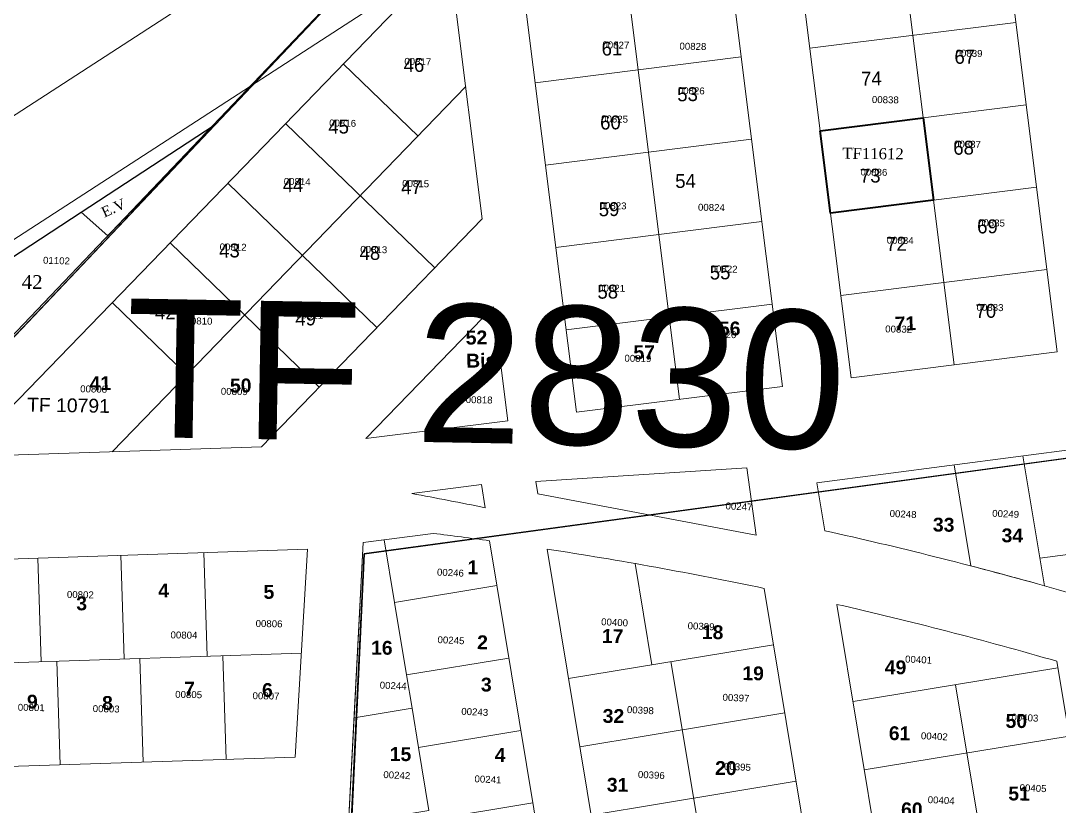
# Model space of a CAD drawing. Header units: metres. Extents: x 251686 to 255059, y 1627526 to 1631912.
# Drawn here: x 253748.6 to 253898.6, y 1631268 to 1631381.5 of the extents above; entities that cross this region are included whole.
import ezdxf
from ezdxf.enums import TextEntityAlignment as Align

# ---------------------------------------------------------------- set-up
doc = ezdxf.new("R2010")
doc.units = ezdxf.units.M
doc.header["$MEASUREMENT"] = 0
for name, color, linetype in [('A_revoir_niveau_0', 7, 'Continuous'), ('limites_parcelles', 7, 'Continuous'), ('limites_tf', 7, 'Continuous'), ('numero_lot', 7, 'Continuous'), ('numero_parcelle', 7, 'Continuous')]:
    doc.layers.add(name, color=color, linetype=linetype)
for name, color, linetype, lineweight in [('Div_Cont', 7, 'Continuous', 0), ('Numero Titre Foncier', 4, 'Continuous', 0), ('Régularisation', 1, 'Continuous', 40), ('TITRE FONCIER', 7, 'Continuous', 0), ('Voirie', 252, 'Continuous', 0), ('檩条', 4, 'Continuous', 0)]:
    doc.layers.add(name, color=color, linetype=linetype, lineweight=lineweight)
doc.layers.add('Lignes HT Vectorisées', color=6, linetype='Continuous', lineweight=0, true_color=0xff00ff)
doc.styles.get("Standard").update_dxf_attribs({"font": 'txt.shx'})
doc.styles.add('Style-Arial', font='arial.ttf')
doc.styles.add('Style-Times New Roman', font='times.ttf')
doc.styles.add('style1', font='')
doc.styles.get('style1').set_extended_font_data('Times New Roman', bold=True)

# ---------------------------------------------------------------- blocks, each defined once
blk = doc.blocks.new('*U138')
at = {"layer": '檩条', "color": 7, "linetype": 'Continuous', "lineweight": 0}
for p, q in [((-16.497313, 18.262173, 0.00005), (-18.361767, 33.145849, 0.00005)), ((-6.078739, 19.567291, 0.00005), (-7.943194, 34.450967, 0.00005)), ((5.828201, 21.058855, 0.00005), (4.510017, 31.581733, 0.00005)), ((-27.412008, 16.894906, 0.00005), (22.200146, 23.109743, 0.00005)), ((12.277794, 21.866786, 0.00005), (14.142249, 6.98311, 0.00005)), ((2.355344, 20.623816, 0.00005), (4.219798, 5.74014, 0.00005)), ((-17.489558, 18.137876, 0.00005), (-15.625103, 3.2542, 0.00005)), ((-7.567107, 19.380846, 0.00005), (-5.702652, 4.49717, 0.00005))]:
    blk.add_line(p, q, dxfattribs=at)
at = {"layer": '檩条', "color": 7, "lineweight": 0, "ltscale": 39.37}
for p, q in [((18.865445, -30.722137, 0.00005), (15.136543, -0.954845, 0.00005)), ((8.943015, -31.965105, 0.00005), (5.214113, -2.197812, 0.00005)), ((-0.979416, -33.208072, 0.00005), (-4.708318, -3.44078, 0.00005)), ((-10.901847, -34.451039, 0.00005), (-14.630749, -4.683747, 0.00005)), ((-22.688729, -20.81036, 0.00005), (26.923425, -14.595524, 0.00005))]:
    blk.add_line(p, q, dxfattribs=at)
at = {"layer": '檩条', "color": 5, "lineweight": 0, "style": 'Style-Arial'}
for s, rotation, p in [('00851', 358.3981, (-1.809044, 29.325848, -0.000071)), ('00849', 358.3981, (-12.373838, 23.982426, -0.000071)), ('00847', 358.3981, (-22.301645, 21.718665, -0.000071)), ('00853', 358.3981, (7.735043, 16.495885, -0.000071)), ('00852', 358.3981, (-2.449239, 15.713674, -0.000071)), ('00848', 358.3981, (-22.508094, 14.17408, -0.000071)), ('00850', 358.3981, (-11.279636, 14.034851, -0.000071)), ('01239', 358.26587, (14.998722, 13.17904, 0.00005)), ('00873', 359, (11.823863, -11.769329, 0.00005)), ('00877', 359, (-9.327791, -13.2796, 0.00005)), ('00875', 359, (-0.042561, -12.501937, 0.00005)), ('00871', 359, (20.84698, -12.56067, 0.00005)), ('00879', 359, (-18.147813, -14.300318, 0.00005)), ('00874', 359, (13.269662, -23.071414, 0.00005)), ('00872', 359, (23.594437, -23.251633, 0.00005)), ('00878', 359, (-6.821451, -24.433446, 0.00005)), ('00876', 359, (3.566622, -24.61477, 0.00005)), ('00880', 359, (-18.35074, -25.926026, 0.00005))]:
    blk.add_text(s, height=1, rotation=rotation, dxfattribs=at).set_placement(p, align=Align.TOP_LEFT)
at = {"layer": '檩条', "color": 7, "linetype": 'Continuous', "lineweight": 0, "style": 'Style-Arial'}
blk.add_text('00881', height=1, rotation=359, dxfattribs=at).set_placement((2.566495, -10.802248, 0.00005), align=Align.TOP_LEFT)
at = {"layer": '檩条', "color": 7, "lineweight": 13, "char_height": 1.999996, "attachment_point": 5, "rotation": 0.99997641, "line_spacing_factor": 0.6}
for s, insert in [('\\fComic Sans MS|b0|i0|c00|p71;215', (-13.182308, 26.103706, 0.00005)), ('\\fComic Sans MS|b0|i0|c00|p71;216', (0.102997, 25.381336, 0.00005)), ('\\fComic Sans MS|b0|i0|c00|p71;217', (12.259862, 25.511433, 0.00005)), ('\\fComic Sans MS|b0|i0|c00|p71;214', (-23.901578, 24.40843, 0.00005)), ('\\fComic Sans MS|b0|i0|c00|p71;212', (17.559702, 14.421884, 0.00005)), ('\\fComic Sans MS|b0|i0|c00|p71;218', (-1.134558, 10.948895, 0.00005)), ('\\fComic Sans MS|b0|i0|c00|p71;220', (-21.504031, 10.012674, 0.00005)), ('\\fComic Sans MS|b0|i0|c00|p71;221', (-11.713668, 9.799294, 0.00005)), ('\\fComic Sans MS|b0|i0|c00|p71;219', (8.697512, 10.737375, 0.00005)), ('\\fComic Sans MS|b0|i0|c00|p71;211', (19.569332, -10.026852, 0.00005)), ('\\fComic Sans MS|b0|i0|c00|p71;209', (-0.360548, -12.736988, 0.00005)), ('\\fComic Sans MS|b0|i0|c00|p71;210', (10.011489, -12.918592, 0.00005)), ('\\fComic Sans MS|b0|i0|c00|p71;207', (-18.560216, -15.659528, 0.00005)), ('\\fComic Sans MS|b0|i0|c00|p71;208', (-9.868734, -15.809164, 0.00005)), ('\\fComic Sans MS|b0|i0|c00|p71;205', (-5.471241, -25.488881, 0.00005)), ('\\fComic Sans MS|b0|i0|c00|p71;204', (4.892307, -25.670633, 0.00005)), ('\\fComic Sans MS|b0|i0|c00|p71;203', (12.602282, -25.802709, 0.00005)), ('\\fComic Sans MS|b0|i0|c00|p71;202', (22.36703, -25.973581, 0.00005)), ('\\fComic Sans MS|b0|i0|c00|p71;206', (-18.732026, -29.554236, 0.00005))]:
    blk.add_mtext(s, dxfattribs=dict(at, insert=insert))

msp = doc.modelspace()

# ---------------------------------------------------------------- linework, layer by layer
at = {"layer": 'A_revoir_niveau_0', "color": 3, "flags": 128}
msp.add_lwpolyline([(253757.382369, 1631353.83514), (253776.564542, 1631366.395438), (253761.241622, 1631350.392148), (253757.382369, 1631353.83514)], dxfattribs=at)
at = {"layer": 'A_revoir_niveau_0', "color": 7, "flags": 128}
msp.add_lwpolyline([(253675.234958, 1631299.968189), (253757.382369, 1631353.83514)], dxfattribs=at)
at = {"layer": 'Div_Cont', "color": 7, "flags": 128}
msp.add_lwpolyline([(253776.564542, 1631366.395438), (253757.382369, 1631353.83514)], dxfattribs=at)
at = {"layer": 'Lignes HT Vectorisées', "color": 5, "flags": 128}
msp.add_lwpolyline([(253756.669149, 1629670.287472), (253861.621399, 1629827.964829), (253775.882942, 1630131.985118), (253683.847384, 1630461.074745), (253586.374624, 1630811.106198), (253617.63126, 1631056.920646), (253648.501603, 1631303.479896), (253822.386232, 1631416.29853), (253967.163614, 1631512.857485)], dxfattribs=at)
at = {"layer": 'limites_parcelles', "color": 7, "lineweight": 0, "ltscale": 39.37}
for p, q in [((253898.355268, 1631333.626639), (253886.337746, 1631429.560794)), ((253857.525351, 1631418.211935), (253868.585678, 1631329.89563)), ((253847.921025, 1631414.428905), (253858.663207, 1631328.652986)), ((253819.10805, 1631403.079818), (253828.895793, 1631324.925052)), ((253883.471621, 1631331.762188), (253874.522369, 1631403.202794)), ((253740.298967, 1631318.491394), (253810.52491, 1631391.08813)), ((253810.52491, 1631391.08813), (253815.308959, 1631352.888895)), ((253836.323632, 1631386.323846), (253843.7795, 1631326.789019)), ((253862.616569, 1631377.522939), (253892.389024, 1631381.254307)), ((253852.698513, 1631376.280848), (253822.931099, 1631372.552914)), ((253806.032385, 1631364.820248), (253795.232653, 1631375.279614)), ((253812.916934, 1631371.988513), (253772.639015, 1631330.340201)), ((253864.108847, 1631365.616112), (253893.880585, 1631369.34739)), ((253808.435527, 1631345.787597), (253786.889388, 1631366.654685)), ((253854.189686, 1631364.373882), (253824.422273, 1631360.645948)), ((253800.089728, 1631337.165122), (253778.546123, 1631358.029756)), ((253865.601124, 1631353.709285), (253895.372146, 1631357.440473)), ((253815.308959, 1631352.888895), (253783.39879, 1631319.92085)), ((253855.68086, 1631352.466917), (253825.913446, 1631348.738983)), ((253791.74393, 1631328.542646), (253770.202858, 1631349.404826)), ((253867.093401, 1631341.802458), (253896.863707, 1631345.533556)), ((253772.639015, 1631330.340201), (253761.859593, 1631340.779897)), ((253857.172033, 1631340.559951), (253827.40462, 1631336.832017)), ((253816.909266, 1631340.16382), (253798.471547, 1631321.11486)), ((253816.909266, 1631340.16382), (253818.973322, 1631323.682407)), ((253868.585678, 1631329.89563), (253898.355268, 1631333.626639)), ((253761.863087, 1631319.206594), (253772.639015, 1631330.340201)), ((253858.663207, 1631328.652986), (253828.895793, 1631324.925052)), ((253818.973322, 1631323.682407), (253798.471547, 1631321.11486)), ((253783.39879, 1631319.92085), (253740.298967, 1631318.491394)), ((253790.055396, 1631305.133407), (253725.299648, 1631302.985707)), ((253763.098789, 1631304.239359), (253763.596007, 1631289.247633)), ((253775.092171, 1631304.637134), (253775.589389, 1631289.645407)), ((253790.055396, 1631305.133407), (253788.299266, 1631275.058727)), ((253751.105408, 1631303.841585), (253751.602626, 1631288.849858)), ((253839.796432, 1631288.408677), (253837.376051, 1631303.038777)), ((253827.763362, 1631286.417944), (253857.360994, 1631291.314531)), ((253789.177331, 1631290.096067), (253710.30033, 1631287.480019)), ((253765.839681, 1631289.322047), (253766.336899, 1631274.33032)), ((253777.833063, 1631289.719821), (253778.330281, 1631274.728094)), ((253753.8463, 1631288.924272), (253754.343518, 1631273.932545)), ((253853.987558, 1631219.805022), (253842.562178, 1631288.866238)), ((253868.858962, 1631283.081484), (253898.456594, 1631287.978071)), ((253883.657778, 1631285.529777), (253893.451068, 1631226.333804)), ((253829.395564, 1631276.552023), (253858.993197, 1631281.44861)), ((253870.491194, 1631273.215383), (253900.088827, 1631278.111969)), ((253788.299266, 1631275.058727), (253695.301012, 1631271.974331)), ((253831.027795, 1631266.685935), (253860.625427, 1631271.582522))]:
    msp.add_line(p, q, dxfattribs=at)
at = {"layer": 'limites_parcelles', "color": 7, "linetype": 'Continuous', "lineweight": 0}
for p, q in [((253863.628764, 1631314.695648), (253957.867403, 1631327.101843)), ((253823.049752, 1631314.909568), (253823.345676, 1631313.120842)), ((253805.135011, 1631313.158684), (253815.176221, 1631314.480575)), ((253798.123839, 1631306.072149), (253808.229875, 1631307.402574)), ((253793.025147, 1631209.719495), (253798.123839, 1631306.072149))]:
    msp.add_line(p, q, dxfattribs=at)
at = {"layer": 'limites_parcelles', "color": 7, "lineweight": 0}
for p, q in [((253823.049752, 1631314.909568), (253853.528181, 1631316.865057)), ((253853.528181, 1631316.865057), (253854.887866, 1631307.144373)), ((253854.887866, 1631307.144373), (253823.345676, 1631313.120842))]:
    msp.add_line(p, q, dxfattribs=at)
at = {"layer": 'limites_parcelles', "color": 7, "lineweight": 0, "flags": 128}
msp.add_lwpolyline([(253761.441639, 1630127.929408), (253669.399425, 1630457.042785), (253571.924424, 1630807.082271), (253571.51908, 1630809.029393), (253571.374904, 1630811.013026), (253571.494427, 1630812.998296), (253602.749246, 1631058.798456), (253633.6178, 1631305.343416), (253634.165779, 1631307.894016), (253635.14739, 1631310.311098), (253636.532942, 1631312.521547), (253638.280524, 1631314.458505), (253640.337273, 1631316.063379), (253814.14227, 1631428.830345), (253814.14227, 1631428.830345), (253950.854808, 1631520.01047), (253983.472344, 1631505.704533), (253830.629866, 1631403.767217), (253662.51866, 1631294.693741), (253632.51326, 1631055.042836), (253601.636463, 1630812.215479), (253698.295348, 1630465.106707), (253790.324263, 1630136.040833)], dxfattribs=at)
at = {"layer": 'limites_parcelles', "color": 7, "lineweight": 0, "ltscale": 39.37, "flags": 128}
for points in [[(253893.388334, 1631318.613394), (253896.496241, 1631299.827513)], [(253883.468477, 1631317.307479), (253885.885332, 1631302.698694)], [(253815.176221, 1631314.480575), (253815.73384, 1631311.110022)], [(253863.628764, 1631314.695648), (253864.7713, 1631307.789534)], [(253895.837966, 1631303.806487), (253935.517393, 1631309.030148)], [(253816.359235, 1631306.337148), (253831.29604, 1631216.050972)], [(253824.668113, 1631305.12731), (253839.188742, 1631217.356728)], [(253802.631139, 1631297.416839), (253817.429955, 1631299.865132)], [(253856.015359, 1631299.448278), (253868.786375, 1631222.253315)], [(253866.532861, 1631297.1417), (253878.652252, 1631223.88551)], [(253804.364531, 1631286.939277), (253819.163347, 1631289.38757)], [(253898.301563, 1631288.915164), (253908.249884, 1631228.782097)], [(253796.784353, 1631280.759174), (253805.157778, 1631282.14446)], [(253806.097923, 1631276.461715), (253820.896739, 1631278.910008)], [(253807.831314, 1631265.984153), (253822.63013, 1631268.432446)]]:
    msp.add_lwpolyline(points, dxfattribs=at)
at = {"layer": 'limites_parcelles', "color": 7, "linetype": 'Continuous', "lineweight": 0, "flags": 128}
for points in [[(253805.157778, 1631282.14446), (253796.784353, 1631280.759174), (253798.123839, 1631306.072149), (253801.133666, 1631306.468382), (253802.631139, 1631297.416839), (253804.364531, 1631286.939277), (253805.157778, 1631282.14446)], [(253807.606071, 1631267.345644), (253795.972705, 1631265.421038), (253796.784353, 1631280.759174), (253805.157778, 1631282.14446), (253806.097923, 1631276.461715), (253807.606071, 1631267.345644)]]:
    msp.add_lwpolyline(points, close=True, dxfattribs=at)
at = {"layer": 'limites_parcelles', "color": 7, "lineweight": 0, "ltscale": 39.37}
for centre, radius, start, end in [((253698.22968, 1630731.638909), 591.264745, 78.537088, 79.583179), ((253736.762365, 1630730.548067), 581.264765, 82.129336, 82.937514), ((253736.762365, 1630730.548067), 591.264745, 74.326434, 77.496444), ((253736.762365, 1630730.548067), 591.264745, 68.846606, 75.340044), ((253736.762365, 1630730.548067), 581.264765, 73.864503, 77.09969)]:
    msp.add_arc(centre, radius, start, end, dxfattribs=at)
at = {"layer": 'limites_parcelles', "color": 7, "linetype": 'Continuous', "lineweight": 0}
msp.add_arc((253736.762365, 1630730.548067), 581.264765, 78.161063, 81.301679, dxfattribs=at)
at = {"layer": 'limites_tf', "color": 5, "linetype": 'Continuous', "lineweight": 30}
for p, q in [((253674.282186, 1631258.386102), (253818.461117, 1631410.52824)), ((253966.138033, 1631327.301115), (253798.248626, 1631304.453363)), ((253798.248626, 1631304.453363), (253792.474854, 1631183.449861))]:
    msp.add_line(p, q, dxfattribs=at)
at = {"layer": 'limites_tf', "color": 5, "linetype": 'Continuous', "lineweight": 30, "flags": 128}
msp.add_lwpolyline([(254274.3391, 1631378.1314), (254094.976587, 1631456.799166), (254025.54142, 1631439.008178), (253929.864547, 1631439.792616), (253905.635539, 1631445.95606), (253905.632255, 1631445.956895), (253818.461883, 1631410.543913), (253674.277908, 1631258.406557), (253665.394457, 1631185.372073), (253745.984499, 1631186.024399), (253792.46809, 1631183.466396), (253798.245874, 1631304.469707), (253966.13604, 1631327.311891), (253984.263036, 1631250.786115), (254072.173207, 1631231.504368), (254122.355221, 1631360.284141), (254263.725588, 1631310.14601), (254286.770059, 1631375.123199), (254274.3391, 1631378.1314)], close=True, dxfattribs=at)
at = {"layer": 'limites_tf', "color": 5, "linetype": 'Continuous', "lineweight": 40}
msp.add_3dface([(253864.108847, 1631365.616112), (253878.994716, 1631367.481751), (253880.486635, 1631355.574879), (253865.601124, 1631353.709285)], dxfattribs=at)
at = {"layer": 'Régularisation', "color": 1, "linetype": 'Continuous', "lineweight": 13, "flags": 128}
msp.add_lwpolyline([(253839.764432, 1631477.428908), (253862.454658, 1631456.808139), (253905.623831, 1631445.708344), (253818.364453, 1631410.503997), (253673.8142, 1631258.714609), (253664.56035, 1631257.260146), (253678.091869, 1631366.549654), (253696.37845, 1631371.500713), (253714.560694, 1631385.713133), (253732.851333, 1631402.994682), (253767.095856, 1631437.91941), (253785.21246, 1631451.522411), (253805.648614, 1631462.903862), (253839.764432, 1631477.428908)], close=True, dxfattribs=at)
at = {"layer": 'voirie', "color": 7, "linetype": 'Continuous', "lineweight": 80}
msp.add_open_spline([(253618.558244, 1630811.932652), (253615.639965, 1630812.823285), (253612.721686, 1630813.713918), (253609.803407, 1630814.60455), (253607.051619, 1630815.444371), (253604.28836, 1630818.63114), (253604.597998, 1630821.489492), (253608.879476, 1630861.012923), (253613.679035, 1630900.534004), (253618.076199, 1630940.073487), (253623.136282, 1630985.573973), (253628.268606, 1631030.976074), (253633.223772, 1631076.576022), (253634.317535, 1631086.641381), (253634.390859, 1631096.772138), (253634.417469, 1631106.867911), (253634.441295, 1631115.907208), (253633.982819, 1631124.943612), (253633.083457, 1631133.978144), (253632.018726, 1631144.673885), (253630.477717, 1631155.231028), (253628.292656, 1631165.75292), (253626.554852, 1631174.121101), (253624.462729, 1631182.356365), (253622.245744, 1631190.583704), (253615.784295, 1631214.56245), (253606.592977, 1631237.586064), (253600.20021, 1631261.731338), (253597.027588, 1631273.714228), (253595.436991, 1631285.931137), (253594.149848, 1631298.19839), (253593.061889, 1631308.567295), (253593.037429, 1631319.04618), (253593.55566, 1631329.437908), (253594.188212, 1631342.122032), (253596.8899, 1631354.525442), (253600.110726, 1631367.008141), (253602.257842, 1631375.329548), (253604.954448, 1631382.588503), (253611.011083, 1631389.976855), (253613.642329, 1631393.186654), (253616.792364, 1631396.786055), (253620.285227, 1631395.975768), (253624.378482, 1631395.0262), (253628.459689, 1631393.20247), (253632.606743, 1631392.010686), (253636.54384, 1631390.87924), (253640.468697, 1631389.654666), (253644.453802, 1631388.746699), (253649.761946, 1631387.537291), (253655.405416, 1631388.431876), (253660.812723, 1631389.297499), (253665.215455, 1631390.002306), (253669.489528, 1631390.982027), (253673.644372, 1631392.898265), (253678.238138, 1631395.016937), (253682.490995, 1631397.435796), (253686.073026, 1631400.813738), (253690.223101, 1631404.727358), (253694.323273, 1631408.653403), (253698.389043, 1631412.636025), (253711.293324, 1631425.2764), (253724.093398, 1631438.011808), (253737.033453, 1631450.616925), (253740.955361, 1631454.437318), (253745.028885, 1631458.085565), (253749.109963, 1631461.745752), (253753.835806, 1631465.984208), (253758.828345, 1631469.83763), (253764.00603, 1631473.567288), (253774.841242, 1631481.37225), (253786.412482, 1631487.56758), (253798.462042, 1631493.48), (253808.963888, 1631498.632994), (253819.557771, 1631502.666107), (253830.925024, 1631505.693489), (253838.266496, 1631507.648705), (253845.655041, 1631508.615547), (253853.090516, 1631508.931646), (253861.206892, 1631509.276692), (253869.398631, 1631508.891861), (253877.514405, 1631507.757047), (253885.439796, 1631506.648854), (253893.544762, 1631505.622911), (253900.743999, 1631502.228111), (253936.629224, 1631485.306432), (253972.51445, 1631468.384754), (254008.399675, 1631451.463076)], degree=3, knots=[0, 0, 0, 0, 0.0087382484, 0.0087382484, 0.0087382484, 0.0169779686, 0.0169779686, 0.0169779686, 0.1309114656, 0.1309114656, 0.1309114656, 0.2620216633, 0.2620216633, 0.2620216633, 0.2909618549, 0.2909618549, 0.2909618549, 0.3168735907, 0.3168735907, 0.3168735907, 0.3475497981, 0.3475497981, 0.3475497981, 0.3719469377, 0.3719469377, 0.3719469377, 0.4430528956, 0.4430528956, 0.4430528956, 0.4783415758, 0.4783415758, 0.4783415758, 0.5081693578, 0.5081693578, 0.5081693578, 0.5445770939, 0.5445770939, 0.5445770939, 0.5688477719, 0.5688477719, 0.5688477719, 0.5793919363, 0.5793919363, 0.5793919363, 0.5917485506, 0.5917485506, 0.5917485506, 0.6034795707, 0.6034795707, 0.6034795707, 0.6191052461, 0.6191052461, 0.6191052461, 0.6318279681, 0.6318279681, 0.6318279681, 0.6458947313, 0.6458947313, 0.6458947313, 0.6621922199, 0.6621922199, 0.6621922199, 0.7139185453, 0.7139185453, 0.7139185453, 0.7295959021, 0.7295959021, 0.7295959021, 0.7477501072, 0.7477501072, 0.7477501072, 0.7857409622, 0.7857409622, 0.7857409622, 0.8188520569, 0.8188520569, 0.8188520569, 0.840236657, 0.840236657, 0.840236657, 0.8635795445, 0.8635795445, 0.8635795445, 0.8863748433, 0.8863748433, 0.8863748433, 1, 1, 1, 1], dxfattribs=at)

# ---------------------------------------------------------------- block references
at = {"layer": '檩条', "color": 7, "lineweight": 0, "ltscale": 39.37}
msp.add_blockref('*U138', (253924.3787, 1631408.26885, -0.00005), dxfattribs=at)

# ---------------------------------------------------------------- texts
at = {"layer": 'Numero Titre Foncier', "color": 4, "linetype": 'Continuous', "lineweight": 13, "style": 'Style-Arial'}
for s, height, p in [('TF 2830', 19.99996, (253815.817723, 1631330.456677)), ('TF 10791', 1.999996, (253755.537194, 1631325.919414))]:
    msp.add_text(s, height=height, rotation=359, dxfattribs=at).set_placement(p, align=Align.MIDDLE_CENTER)
at = {"layer": 'numero_lot', "color": 7, "lineweight": 13, "char_height": 1.999996, "attachment_point": 5, "rotation": 0.99997641, "line_spacing_factor": 0.6}
for s, insert in [('\\fComic Sans MS|b0|i0|c00|p71;61', (253834.033527, 1631377.477299)), ('\\fComic Sans MS|b0|i0|c00|p71;67', (253884.995364, 1631376.280039)), ('\\fComic Sans MS|b0|i0|c00|p71;46', (253805.436301, 1631375.088008)), ('\\fComic Sans MS|b0|i0|c00|p71;74', (253871.510269, 1631373.152852)), ('\\fComic Sans MS|b0|i0|c00|p71;53', (253844.952696, 1631370.86724)), ('\\fComic Sans MS|b0|i0|c00|p71;60', (253833.813784, 1631366.77901)), ('\\fComic Sans MS|b0|i0|c00|p71;68', (253884.825379, 1631363.138172)), ('\\fComic Sans MS|b0|i0|c00|p71;73', (253871.33654, 1631359.094252)), ('\\fComic Sans MS|b0|i0|c00|p71;47', (253805.057454, 1631357.435548)), ('\\fComic Sans MS|b0|i0|c00|p71;54', (253844.662269, 1631358.334383)), ('\\fComic Sans MS|b0|i0|c00|p71;59', (253833.61108, 1631354.247683)), ('\\fComic Sans MS|b0|i0|c00|p71;69', (253888.27455, 1631351.764819)), ('\\fComic Sans MS|b0|i0|c00|p71;72', (253875.125464, 1631349.243943)), ('\\fComic Sans MS|b0|i0|c00|p71;55', (253849.651419, 1631345.101244)), ('\\fComic Sans MS|b0|i0|c00|p71;58', (253833.422818, 1631342.327721)), ('\\fComic Sans MS|b0|i0|c00|p71;70', (253888.04511, 1631339.538582))]:
    msp.add_mtext(s, dxfattribs=dict(at, insert=insert))
at = {"layer": 'numero_lot', "color": 7, "linetype": 'Continuous', "lineweight": 0, "char_height": 1.999996, "attachment_point": 5, "rotation": 0.99997641, "line_spacing_factor": 0.6}
for s, insert in [('\\fComic Sans MS|b0|i0|c00|p71;45', (253794.554737, 1631366.1811)), ('\\fComic Sans MS|b0|i0|c00|p71;44', (253787.964666, 1631357.734496)), ('\\fComic Sans MS|b0|i0|c00|p71;43', (253778.778734, 1631348.266465)), ('\\fComic Sans MS|b0|i0|c00|p71;48', (253799.06734, 1631347.911305)), ('\\fComic Sans MS|b0|i0|c00|p71;42', (253769.518188, 1631339.331854)), ('\\fComic Sans MS|b0|i0|c00|p71;49', (253789.789912, 1631338.441677))]:
    msp.add_mtext(s, dxfattribs=dict(at, insert=insert))
at = {"layer": 'numero_lot', "color": 7, "lineweight": 0, "insert": (253760.092008, 1631354.39264), "char_height": 1.5, "width": 2.27018, "attachment_point": 1, "rotation": 24.49230251}
msp.add_mtext('\\fTimes New Roman|b0|i0|c00|p23;E.V', dxfattribs=at)
at = {"layer": 'numero_lot', "color": 7, "lineweight": 0, "insert": (253750.282328, 1631343.739596), "char_height": 2, "attachment_point": 5, "rotation": 359.29839563, "line_spacing_factor": 0.6}
msp.add_mtext('\\fTimes New Roman|b0|i0|c00|p23;42', dxfattribs=at)
at = {"layer": 'numero_lot', "color": 7, "lineweight": 13, "char_height": 2, "attachment_point": 7, "line_spacing_factor": 0.72, "style": 'style1'}
for s, insert, rotation in [('\\fArial|b1|i0|c00|p39;71', (253874.875896, 1631336.732003), 0.99997641), ('\\fArial|b1|i0|c00|p39;56', (253849.509587, 1631335.952299), 0.99997641), ('\\fArial|b1|i0|c00|p39;57', (253837.152975, 1631332.530131), 0.99997641), ('\\fArial|b1|i0|c00|p39;33', (253880.388513, 1631307.643249), 359.35999308), ('\\fArial|b1|i0|c00|p39;34', (253890.306499, 1631306.091395), 359.35999308), ('\\fArial|b1|i0|c00|p39;1', (253813.155622, 1631301.506199), 359.35999308), ('\\fArial|b1|i0|c00|p39;18', (253847.015438, 1631292.109665), 359.35999308), ('\\fArial|b1|i0|c00|p39;2', (253814.552493, 1631290.669218), 359.35999308), ('\\fArial|b1|i0|c00|p39;17', (253832.579538, 1631291.570013), 359.35999308), ('\\fArial|b1|i0|c00|p39;16', (253799.229977, 1631289.861308), 359.35999308), ('\\fArial|b1|i0|c00|p39;19', (253852.862898, 1631286.163508), 359.35999308), ('\\fArial|b1|i0|c00|p39;49', (253873.437928, 1631287.032339), 359.35999308), ('\\fArial|b1|i0|c00|p39;3', (253815.096445, 1631284.52001), 359.35999308), ('\\fArial|b1|i0|c00|p39;32', (253832.687459, 1631279.99002), 359.35999308), ('\\fArial|b1|i0|c00|p39;50', (253890.880669, 1631279.264252), 359.35999308), ('\\fArial|b1|i0|c00|p39;61', (253874.020687, 1631277.49915), 359.35999308), ('\\fArial|b1|i0|c00|p39;15', (253801.934272, 1631274.481692), 359.35999308), ('\\fArial|b1|i0|c00|p39;4', (253817.10727, 1631274.380639), 359.35999308), ('\\fArial|b1|i0|c00|p39;20', (253848.925707, 1631272.464398), 359.35999308), ('\\fArial|b1|i0|c00|p39;31', (253833.285272, 1631270.041365), 359.35999308), ('\\fArial|b1|i0|c00|p39;51', (253891.278443, 1631268.783164), 359.35999308), ('\\fArial|b1|i0|c00|p39;60', (253875.788892, 1631266.492377), 359.35999308)]:
    msp.add_mtext(s, dxfattribs=dict(at, insert=insert, rotation=rotation))
at = {"layer": 'numero_lot', "color": 7, "lineweight": 13, "insert": (253812.991592, 1631331.325482), "char_height": 2, "attachment_point": 7, "rotation": 0.99997641, "style": 'style1'}
msp.add_mtext('\\fArial|b1|i0|c00|p39;52\\PBis', dxfattribs=at)
at = {"layer": 'numero_lot', "color": 7, "linetype": 'Continuous', "lineweight": 0, "char_height": 2, "attachment_point": 7, "rotation": 0.99997641, "line_spacing_factor": 0.72, "style": 'style1'}
for s, insert in [('\\fArial|b1|i0|c00|p39;41', (253758.593689, 1631328.076343)), ('\\fArial|b1|i0|c00|p39;50', (253778.878523, 1631327.721118)), ('\\fArial|b1|i0|c00|p39;4', (253768.509865, 1631298.12639)), ('\\fArial|b1|i0|c00|p39;5', (253783.723087, 1631297.895219)), ('\\fArial|b1|i0|c00|p39;3', (253756.672886, 1631296.238991)), ('\\fArial|b1|i0|c00|p39;7', (253772.260919, 1631283.942354)), ('\\fArial|b1|i0|c00|p39;6', (253783.505973, 1631283.715019)), ('\\fArial|b1|i0|c00|p39;9', (253749.56486, 1631282.03515)), ('\\fArial|b1|i0|c00|p39;8', (253760.409214, 1631281.846553))]:
    msp.add_mtext(s, dxfattribs=dict(at, insert=insert))
at = {"layer": 'numero_parcelle', "color": 5, "lineweight": 0, "style": 'Style-Arial'}
for s, rotation, p in [('00827', 359, (253832.668226, 1631378.53247)), ('00828', 359, (253843.79723, 1631378.338212)), ('00839', 359, (253883.686658, 1631377.336198)), ('00817', 359, (253804.056851, 1631376.142933)), ('00826', 359, (253843.555324, 1631371.921852)), ('00838', 359, (253871.594848, 1631370.620557)), ('00816', 359, (253793.204527, 1631367.236535)), ('00825', 359, (253832.481496, 1631367.834757)), ('00837', 359, (253883.457248, 1631364.193294)), ('00836', 359, (253869.939168, 1631360.148864)), ('00814', 359, (253786.638981, 1631358.790359)), ('00815', 359, (253803.748747, 1631358.491707)), ('00823', 359, (253832.262756, 1631355.303151)), ('00824', 359, (253846.471594, 1631355.055135)), ('00835', 359, (253886.926227, 1631352.820286)), ('00812', 359, (253777.381361, 1631349.321077)), ('00834', 359, (253873.740354, 1631350.298768)), ('00813', 359, (253797.699209, 1631348.966427)), ('01102', 358.26587, (253751.87739, 1631347.390693, 0.00002)), ('00822', 359, (253848.30121, 1631346.156679)), ('00821', 359, (253832.054687, 1631343.382843)), ('00833', 359, (253886.712822, 1631340.594329)), ('00811', 359, (253788.441589, 1631339.497145)), ('00810', 359, (253772.451896, 1631338.638025)), ('00832', 359, (253873.516279, 1631337.461513)), ('00820', 359, (253848.135821, 1631336.681562)), ('00819', 359, (253835.850538, 1631333.227098)), ('00808', 359, (253757.234072, 1631328.805854)), ('00809', 359, (253777.55192, 1631328.451204)), ('00818', 359, (253812.919167, 1631327.242154)), ('00247', 357.36, (253850.465891, 1631311.881541)), ('00248', 357.36, (253874.173728, 1631310.788388)), ('00249', 357.36, (253888.988288, 1631310.813017)), ('00246', 357.36, (253808.789256, 1631302.316074)), ('00802', 359, (253755.318069, 1631299.080246)), ('00806', 359, (253782.573508, 1631294.88103)), ('00400', 357.36, (253832.500964, 1631295.137402)), ('00399', 357.36, (253844.993634, 1631294.561373)), ('00804', 359, (253770.282872, 1631293.234796)), ('00245', 357.36, (253808.866234, 1631292.54594)), ('00401', 357.36, (253876.406157, 1631289.744701)), ('00244', 357.36, (253800.519518, 1631285.979808)), ('00805', 359, (253770.958482, 1631284.639321)), ('00807', 359, (253782.132207, 1631284.444282)), ('00397', 357.36, (253850.03622, 1631284.224077)), ('00801', 359, (253748.222221, 1631282.764957)), ('00803', 359, (253759.046767, 1631282.576014)), ('00243', 357.36, (253812.302124, 1631282.188553)), ('00398', 357.36, (253836.222996, 1631282.435847)), ('00403', 357.36, (253891.769391, 1631281.356675)), ('00402', 357.36, (253878.688269, 1631278.65894)), ('00395', 357.36, (253850.249131, 1631274.244205)), ('00242', 357.36, (253801.043786, 1631273.040756)), ('00396', 357.36, (253837.810201, 1631273.066259)), ('00241', 357.36, (253814.208106, 1631272.433758)), ('00405', 357.36, (253892.948444, 1631271.163841)), ('00404', 357.36, (253879.67564, 1631269.418058))]:
    msp.add_text(s, height=1, rotation=rotation, dxfattribs=at).set_placement(p, align=Align.TOP_LEFT)
at = {"layer": 'TITRE FONCIER', "color": 2, "linetype": 'Continuous', "lineweight": 0, "insert": (253867.330391, 1631363.153261), "char_height": 1.6, "attachment_point": 1, "rotation": 359.37179655, "style": 'Style-Times New Roman'}
msp.add_mtext('TF11612', dxfattribs=at)

doc.saveas('drawing.dxf')
